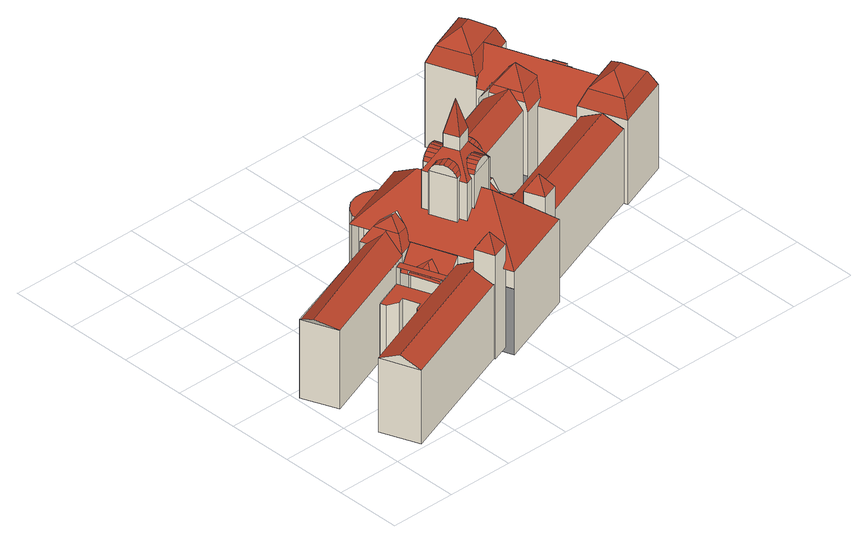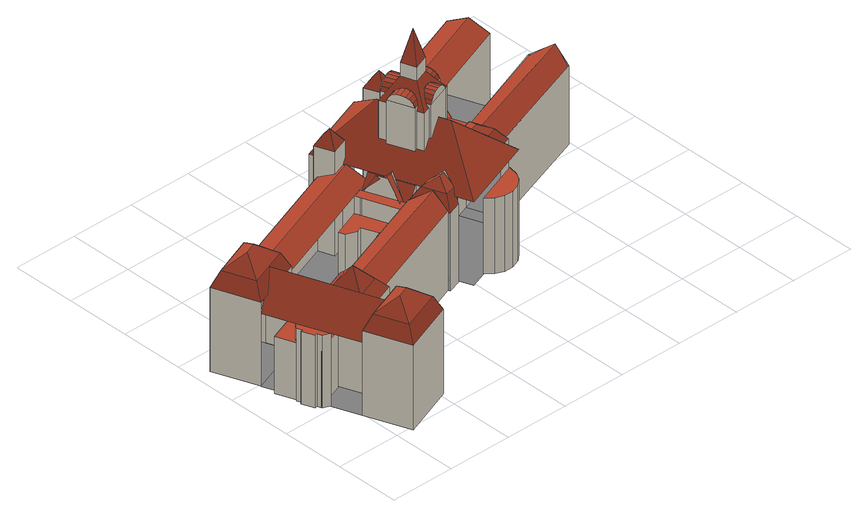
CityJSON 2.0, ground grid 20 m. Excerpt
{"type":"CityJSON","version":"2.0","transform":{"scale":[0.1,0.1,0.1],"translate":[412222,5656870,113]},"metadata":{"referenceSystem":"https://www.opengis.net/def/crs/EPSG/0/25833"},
"CityObjects":{
"building1":{"type":"Building","attributes":{"name":"Sächsische Staatskanzlei","Gemeindeschluessel":14612000,"QualitaetDacherkennung":100,"Geometrietyp2DReferenz":"3000","function":"31001_3010","roofType":"9999"},"children":["building1-1","building1-2","building1-3","building1-4","building1-5","building1-6","building1-7","building1-8","building1-9","building1-10","building1-11","building1-12","building1-13","building1-14","building1-15","building1-16","building1-17","building1-18","building1-19","building1-20","building1-21","building1-22","building1-23","building1-24","building1-25","building1-26","building1-27","building1-28","building1-29","building1-30","building1-31"]},
"building1-1":{"type":"BuildingPart","attributes":{"Dachtyp_tdc":"tdcPyramidRoof","Dachneigung":76.34,"QualitaetDacherkennung":100,"Geometrietyp2DReferenz":"3000","measuredHeight":14.22,"roofType":"4000"},"parents":["building1"],"geometry":[{"type":"Solid","lod":"2","boundaries":[[[[0,1,2,3]],[[1,4,5,2]],[[4,6,7,5]],[[6,0,3,7]],[[1,0,8]],[[4,1,8]],[[6,4,8]],[[0,6,8]],[[3,2,5,7]]]],"semantics":{"surfaces":[{"type":"WallSurface"},{"type":"RoofSurface"},{"type":"GroundSurface"}],"values":[[0,0,0,0,1,1,1,1,2]]}}]},
"building1-2":{"type":"BuildingPart","attributes":{"Dachtyp_tdc":"tdcGambrelHipGambrelRoof","Dachneigung":57.97,"QualitaetDacherkennung":100,"Geometrietyp2DReferenz":"3000","measuredHeight":31.6,"roofType":"9999"},"parents":["building1"],"geometry":[{"type":"MultiSurface","lod":"2","boundaries":[[[9,10,11,12,13,14]],[[15,16,17,18,19]],[[9,16,20,21,22]],[[10,9,22,23]],[[15,10,23,24]],[[16,15,24,20]],[[23,22,21,25]],[[24,23,25]],[[20,24,25,21]],[[13,12,26,19,18]]],"semantics":{"surfaces":[{"type":"WallSurface"},{"type":"RoofSurface"},{"type":"GroundSurface"}],"values":[0,0,0,1,1,1,1,1,1,2]}}]},
"building1-3":{"type":"BuildingPart","attributes":{"Dachtyp_tdc":"tdcPolyFlatRoof","Dachneigung":0,"QualitaetDacherkennung":100,"Geometrietyp2DReferenz":"3000","measuredHeight":17.95,"roofType":"1000"},"parents":["building1"],"geometry":[{"type":"MultiSurface","lod":"2","boundaries":[[[27,28,29,30,31]],[[28,32,33,29]],[[32,34,35,33]],[[34,36,37,35]],[[36,38,39,37]],[[38,40,41,39]],[[40,42,43,41]],[[42,44,45,43]],[[44,46,47,48,45]],[[44,42,40,38,36,34,32,28,27,46]],[[48,30,29,33,35,37,39,41,43,45]]],"semantics":{"surfaces":[{"type":"WallSurface"},{"type":"RoofSurface"},{"type":"GroundSurface"}],"values":[0,0,0,0,0,0,0,0,0,1,2]}}]},
"building1-4":{"type":"BuildingPart","attributes":{"Dachtyp_tdc":"tdcLeanToRoof","Dachneigung":0,"QualitaetDacherkennung":100,"Geometrietyp2DReferenz":"3000","measuredHeight":23.21,"roofType":"2100"},"parents":["building1"],"geometry":[{"type":"MultiSurface","lod":"2","boundaries":[[[49,50,51,52,53,54]],[[55,56,57,58,59,60,61]],[[55,50,49,56]],[[59,53,52,60]]],"semantics":{"surfaces":[{"type":"WallSurface"},{"type":"RoofSurface"},{"type":"GroundSurface"}],"values":[0,0,1,2]}}]},
"building1-5":{"type":"BuildingPart","attributes":{"Dachtyp_tdc":"tdcPolyFlatRoof","Dachneigung":0,"QualitaetDacherkennung":100,"Geometrietyp2DReferenz":"3000","measuredHeight":22.7,"roofType":"1000"},"parents":["building1"],"geometry":[{"type":"MultiSurface","lod":"2","boundaries":[[[62,63,64,65]],[[63,66,67,64]],[[66,68,69,67]],[[68,70,71,69]],[[70,72,73,71]],[[72,74,75,73]],[[76,62,65,77]],[[76,74,72,70,68,66,63,62]],[[65,64,67,69,71,73,75,77]]],"semantics":{"surfaces":[{"type":"WallSurface"},{"type":"RoofSurface"},{"type":"GroundSurface"}],"values":[0,0,0,0,0,0,0,1,2]}}]},
"building1-6":{"type":"BuildingPart","attributes":{"Dachtyp_tdc":"tdcLeanToRoof","Dachneigung":0,"QualitaetDacherkennung":100,"Geometrietyp2DReferenz":"3000","measuredHeight":23.23,"roofType":"2100"},"parents":["building1"],"geometry":[{"type":"MultiSurface","lod":"2","boundaries":[[[78,79,80,81,82,47,46]],[[83,84,27,31,85,86,87]],[[83,79,78,84]],[[31,47,82,85]]],"semantics":{"surfaces":[{"type":"WallSurface"},{"type":"RoofSurface"},{"type":"GroundSurface"}],"values":[0,0,1,2]}}]},
"building1-7":{"type":"BuildingPart","attributes":{"Dachtyp_tdc":"tdcPyramidRoof","Dachneigung":59.28,"QualitaetDacherkennung":100,"Geometrietyp2DReferenz":"3000","measuredHeight":37.12,"roofType":"4000"},"parents":["building1"],"geometry":[{"type":"Solid","lod":"2","boundaries":[[[[88,89,90,91]],[[89,92,93,90]],[[92,94,95,93]],[[94,88,91,95]],[[89,88,96]],[[92,89,96]],[[94,92,96]],[[88,94,96]],[[91,90,93,95]]]],"semantics":{"surfaces":[{"type":"WallSurface"},{"type":"RoofSurface"},{"type":"GroundSurface"}],"values":[[0,0,0,0,1,1,1,1,2]]}}]},
"building1-8":{"type":"BuildingPart","attributes":{"Dachtyp_tdc":"tdcGableRoof","Dachneigung":25.84,"QualitaetDacherkennung":100,"Geometrietyp2DReferenz":"3000","measuredHeight":26.11,"roofType":"3100"},"parents":["building1"],"geometry":[{"type":"MultiSurface","lod":"2","boundaries":[[[97,98,99,100]],[[101,102,103]],[[98,97,104]],[[102,55,56,105,98,104,103]],[[97,101,103,104]],[[99,106,59,60,107,108,109,100]],[[102,101,109,108]],[[101,97,100,109]]],"semantics":{"surfaces":[{"type":"WallSurface"},{"type":"RoofSurface"},{"type":"GroundSurface"}],"values":[0,0,0,1,1,2,0,0]}}]},
"building1-9":{"type":"BuildingPart","attributes":{"Dachtyp_tdc":"tdcGambrelHipRoof","Dachneigung":66.61,"QualitaetDacherkennung":100,"Geometrietyp2DReferenz":"3000","measuredHeight":35.47,"roofType":"9999"},"parents":["building1"],"geometry":[{"type":"MultiSurface","lod":"2","boundaries":[[[110,111,112,113,114]],[[111,115,116,112]],[[115,117,118,119,116]],[[110,117,120,121]],[[111,110,121,122]],[[115,111,122,123]],[[117,115,123,120]],[[121,120,124,125]],[[122,121,125]],[[123,122,125,124]],[[120,123,124]],[[119,113,112,116]]],"semantics":{"surfaces":[{"type":"WallSurface"},{"type":"RoofSurface"},{"type":"GroundSurface"}],"values":[0,0,0,1,1,1,1,1,1,1,1,2]}}]},
"building1-10":{"type":"BuildingPart","attributes":{"Dachtyp_tdc":"tdcPolyFlatRoof","Dachneigung":0,"QualitaetDacherkennung":100,"Geometrietyp2DReferenz":"3000","measuredHeight":17.85,"roofType":"1000"},"parents":["building1"],"geometry":[{"type":"MultiSurface","lod":"2","boundaries":[[[51,126,127,128,52]],[[126,129,130,127]],[[131,132,133,134]],[[132,135,136,133]],[[135,137,138,136]],[[137,139,140,138]],[[139,141,107,142,140]],[[141,139,137,135,132,131,129,126,51,61]],[[143,128,127,130,134,133,136,138,140,142]],[[129,131,134,130]]],"semantics":{"surfaces":[{"type":"WallSurface"},{"type":"RoofSurface"},{"type":"GroundSurface"}],"values":[0,0,0,0,0,0,0,1,2,0]}}]},
"building1-11":{"type":"BuildingPart","attributes":{"Dachtyp_tdc":"tdcGableAndHippedGRoof","Dachneigung":34.25,"QualitaetDacherkennung":100,"Geometrietyp2DReferenz":"3000","measuredHeight":3.97,"roofType":"9999"},"parents":["building1"],"geometry":[{"type":"MultiSurface","lod":"2","boundaries":[[[144,145,146,147]],[[148,149,150,151]],[[149,144,147,150]],[[144,149,152]],[[153,154,155]],[[145,144,152,155,154]],[[149,148,153,155,152]],[[147,146,151,150]]],"semantics":{"surfaces":[{"type":"WallSurface"},{"type":"RoofSurface"},{"type":"GroundSurface"}],"values":[0,0,0,0,1,1,1,2]}}]},
"building1-12":{"type":"BuildingPart","attributes":{"Dachtyp_tdc":"tdcBarrelRoof","Dachneigung":61.13,"QualitaetDacherkennung":100,"Geometrietyp2DReferenz":"3000","measuredHeight":13.41,"roofType":"3900"},"parents":["building1"],"geometry":[{"type":"Solid","lod":"2","boundaries":[[[[156,157,158,159]],[[157,160,161,158]],[[160,162,163,161]],[[162,156,159,163]],[[160,157,164,165,166,167,168,169,170]],[[156,162,171,172,173,174,175,176,177]],[[157,156,177,164]],[[162,160,170,171]],[[164,177,176,165]],[[171,170,169,172]],[[165,176,175,166]],[[172,169,168,173]],[[166,175,174,167]],[[173,168,167,174]],[[159,158,161,163]]]],"semantics":{"surfaces":[{"type":"WallSurface"},{"type":"RoofSurface"},{"type":"GroundSurface"}],"values":[[0,0,0,0,0,0,1,1,1,1,1,1,1,1,2]]}}]},
"building1-13":{"type":"BuildingPart","attributes":{"Dachtyp_tdc":"tdcBarrelRoof","Dachneigung":61.13,"QualitaetDacherkennung":100,"Geometrietyp2DReferenz":"3000","measuredHeight":16.46,"roofType":"3900"},"parents":["building1"],"geometry":[{"type":"Solid","lod":"2","boundaries":[[[[178,179,180,181]],[[182,183,181,180]],[[184,185,186,187]],[[188,189,185,184]],[[189,190,186,185]],[[190,191,187,186]],[[191,188,184,187]],[[190,189,192,193,178,181,183,194,195]],[[188,191,196,197,182,180,179,198,199]],[[189,188,199,192]],[[191,190,195,196]],[[192,199,198,193]],[[196,195,194,197]],[[193,198,179,178]],[[197,194,183,182]]]],"semantics":{"surfaces":[{"type":"RoofSurface"},{"type":"GroundSurface"},{"type":"WallSurface"}],"values":[[0,0,1,2,2,2,2,2,2,0,0,0,0,0,0]]}}]},
"building1-14":{"type":"BuildingPart","attributes":{"Dachtyp_tdc":"tdcGambrelHipGambrelRoof","Dachneigung":57.96,"QualitaetDacherkennung":100,"Geometrietyp2DReferenz":"3000","measuredHeight":30.64,"roofType":"9999"},"parents":["building1"],"geometry":[{"type":"MultiSurface","lod":"2","boundaries":[[[200,201,202,203,204]],[[205,206,207,208,209]],[[200,206,210,211,212]],[[201,200,212,213]],[[205,214,201,213,215]],[[206,205,215,210]],[[213,212,211,216]],[[215,213,216]],[[210,215,216,211]],[[203,202,217,209,208]]],"semantics":{"surfaces":[{"type":"WallSurface"},{"type":"RoofSurface"},{"type":"GroundSurface"}],"values":[0,0,0,1,1,1,1,1,1,2]}}]},
"building1-15":{"type":"BuildingPart","attributes":{"Dachtyp_tdc":"tdcPyramidRoof","Dachneigung":52.08,"QualitaetDacherkennung":100,"Geometrietyp2DReferenz":"3000","measuredHeight":5.44,"roofType":"4000"},"parents":["building1"],"geometry":[{"type":"MultiSurface","lod":"2","boundaries":[[[218,219,220]],[[221,218,220]],[[222,221,220]],[[219,222,220]]],"semantics":{"surfaces":[{"type":"RoofSurface"}],"values":[0,0,0,0]}}]},
"building1-16":{"type":"BuildingPart","attributes":{"Dachtyp_tdc":"tdcPolyFlatRoof","Dachneigung":0,"QualitaetDacherkennung":100,"Geometrietyp2DReferenz":"3000","measuredHeight":17.83,"roofType":"1000"},"parents":["building1"],"geometry":[{"type":"Solid","lod":"2","boundaries":[[[[223,224,225,226]],[[224,227,228,225]],[[227,229,230,228]],[[229,231,232,230]],[[231,233,234,232]],[[233,235,236,234]],[[235,237,238,236]],[[237,239,240,238]],[[239,241,242,240]],[[241,223,226,242]],[[241,239,237,235,233,231,229,227,224,223]],[[226,225,228,230,232,234,236,238,240,242]]]],"semantics":{"surfaces":[{"type":"WallSurface"},{"type":"RoofSurface"},{"type":"GroundSurface"}],"values":[[0,0,0,0,0,0,0,0,0,0,1,2]]}}]},
"building1-17":{"type":"BuildingPart","attributes":{"Dachtyp_tdc":"tdcGableRoof","Dachneigung":25.84,"QualitaetDacherkennung":100,"Geometrietyp2DReferenz":"3000","measuredHeight":26.09,"roofType":"3100"},"parents":["building1"],"geometry":[{"type":"MultiSurface","lod":"2","boundaries":[[[243,244,245,246]],[[244,247,248,245]],[[247,249,250,248]],[[244,243,251]],[[249,247,252]],[[243,253,249,252,251]],[[247,244,251,252]],[[250,254,246,245,248]]],"semantics":{"surfaces":[{"type":"WallSurface"},{"type":"RoofSurface"},{"type":"GroundSurface"}],"values":[0,0,0,0,0,1,1,2]}}]},
"building1-18":{"type":"BuildingPart","attributes":{"Dachtyp_tdc":"tdcPyramidRoof","Dachneigung":59.29,"QualitaetDacherkennung":100,"Geometrietyp2DReferenz":"3000","measuredHeight":37.19,"roofType":"4000"},"parents":["building1"],"geometry":[{"type":"Solid","lod":"2","boundaries":[[[[255,256,257,258]],[[256,259,260,257]],[[259,261,262,260]],[[261,255,258,262]],[[256,255,263]],[[259,256,263]],[[261,259,263]],[[255,261,263]],[[258,257,260,262]]]],"semantics":{"surfaces":[{"type":"WallSurface"},{"type":"RoofSurface"},{"type":"GroundSurface"}],"values":[[0,0,0,0,1,1,1,1,2]]}}]},
"building1-19":{"type":"BuildingPart","attributes":{"Dachtyp_tdc":"tdcGambrelHipRoof","Dachneigung":66.62,"QualitaetDacherkennung":100,"Geometrietyp2DReferenz":"3000","measuredHeight":35.53,"roofType":"9999"},"parents":["building1"],"geometry":[{"type":"MultiSurface","lod":"2","boundaries":[[[264,265,266,267]],[[265,268,269,270,266]],[[271,264,267,272,273]],[[265,264,274,275]],[[268,265,275,276]],[[271,268,276,277]],[[264,271,277,274]],[[275,274,278,279]],[[276,275,279]],[[277,276,279,278]],[[274,277,278]],[[267,266,270,272]]],"semantics":{"surfaces":[{"type":"WallSurface"},{"type":"RoofSurface"},{"type":"GroundSurface"}],"values":[0,0,0,1,1,1,1,1,1,1,1,2]}}]},
"building1-20":{"type":"BuildingPart","attributes":{"Dachtyp_tdc":"tdcLeanToRoof","Dachneigung":44.85,"QualitaetDacherkennung":100,"Geometrietyp2DReferenz":"3000","measuredHeight":26.02,"roofType":"2100"},"parents":["building1"],"geometry":[{"type":"MultiSurface","lod":"2","boundaries":[[[80,280,281,81]],[[280,282,243,246,283,281]],[[282,280,80,151,146,87,253]],[[86,81,281,283]]],"semantics":{"surfaces":[{"type":"WallSurface"},{"type":"RoofSurface"},{"type":"GroundSurface"}],"values":[0,0,1,2]}}]},
"building1-21":{"type":"BuildingPart","attributes":{"Dachtyp_tdc":"tdcGableAndHippedGRoof","Dachneigung":46.32,"QualitaetDacherkennung":100,"Geometrietyp2DReferenz":"3000","measuredHeight":29.18,"roofType":"9999"},"parents":["building1"],"geometry":[{"type":"MultiSurface","lod":"2","boundaries":[[[284,285,286,287]],[[288,284,287,106]],[[58,285,289,290]],[[284,288,291]],[[290,289,292]],[[285,284,291,292,289]],[[288,58,290,292,291]],[[287,286,59,106]]],"semantics":{"surfaces":[{"type":"WallSurface"},{"type":"RoofSurface"},{"type":"GroundSurface"}],"values":[0,0,0,0,1,1,1,2]}}]},
"building1-22":{"type":"BuildingPart","attributes":{"Dachtyp_tdc":"tdcGableRoof","Dachneigung":30.42,"QualitaetDacherkennung":100,"Geometrietyp2DReferenz":"3000","measuredHeight":28.22,"roofType":"3100"},"parents":["building1"],"geometry":[{"type":"MultiSurface","lod":"2","boundaries":[[[293,294,205,209,295,296]],[[297,298,299,300,217,214]],[[297,294,301]],[[294,293,302,301]],[[298,297,301,302]],[[296,295,300,299]]],"semantics":{"surfaces":[{"type":"WallSurface"},{"type":"RoofSurface"},{"type":"GroundSurface"}],"values":[0,0,0,1,1,2]}}]},
"building1-23":{"type":"BuildingPart","attributes":{"Dachtyp_tdc":"tdcPyramidRoof","Dachneigung":56.85,"QualitaetDacherkennung":100,"Geometrietyp2DReferenz":"3000","measuredHeight":21.73,"roofType":"4000"},"parents":["building1"],"geometry":[{"type":"Solid","lod":"2","boundaries":[[[[303,304,305,306]],[[304,307,308,305]],[[307,309,310,308]],[[309,303,306,310]],[[304,303,311]],[[307,304,311]],[[309,307,311]],[[303,309,311]],[[306,305,308,310]]]],"semantics":{"surfaces":[{"type":"WallSurface"},{"type":"RoofSurface"},{"type":"GroundSurface"}],"values":[[0,0,0,0,1,1,1,1,2]]}}]},
"building1-24":{"type":"BuildingPart","attributes":{"Dachtyp_tdc":"tdcGableRoof","Dachneigung":43.11,"QualitaetDacherkennung":100,"Geometrietyp2DReferenz":"3000","measuredHeight":31.17,"roofType":"3100"},"parents":["building1"],"geometry":[{"type":"MultiSurface","lod":"2","boundaries":[[[118,273,272,312,119]],[[269,273,313]],[[118,114,314]],[[273,118,314,313]],[[114,74,76,269,313,314]],[[312,272,270,315]]],"semantics":{"surfaces":[{"type":"WallSurface"},{"type":"RoofSurface"},{"type":"GroundSurface"}],"values":[0,0,0,1,1,2]}}]},
"building1-25":{"type":"BuildingPart","attributes":{"Dachtyp_tdc":"tdcPolyFlatRoof","Dachneigung":0,"QualitaetDacherkennung":100,"Geometrietyp2DReferenz":"3000","measuredHeight":23.74,"roofType":"1000"},"parents":["building1"],"geometry":[{"type":"MultiSurface","lod":"2","boundaries":[[[316,317,318,319]],[[317,320,321,318]],[[320,322,323,321]],[[322,324,325,323]],[[324,326,327,325]],[[326,328,329,327]],[[328,330,331,329]],[[330,328,326,324,322,320,317,316]],[[319,318,321,323,325,327,329,331]]],"semantics":{"surfaces":[{"type":"WallSurface"},{"type":"RoofSurface"},{"type":"GroundSurface"}],"values":[0,0,0,0,0,0,0,1,2]}}]},
"building1-26":{"type":"BuildingPart","attributes":{"Dachtyp_tdc":"tdcPolyFlatRoof","Dachneigung":44.83,"QualitaetDacherkennung":100,"Geometrietyp2DReferenz":"3000","measuredHeight":26,"roofType":"1000"},"parents":["building1"],"geometry":[{"type":"MultiSurface","lod":"2","boundaries":[[[332,333,334,99,98]],[[333,54,53,334]],[[57,54,333,332,105]],[[99,334,53,59]]],"semantics":{"surfaces":[{"type":"WallSurface"},{"type":"RoofSurface"},{"type":"GroundSurface"}],"values":[0,0,1,2]}}]},
"building1-27":{"type":"BuildingPart","attributes":{"Dachtyp_tdc":"tdcBarrelRoof","Dachneigung":61.11,"QualitaetDacherkennung":100,"Geometrietyp2DReferenz":"3000","measuredHeight":13.36,"roofType":"3900"},"parents":["building1"],"geometry":[{"type":"Solid","lod":"2","boundaries":[[[[335,336,337,338]],[[336,339,340,337]],[[339,341,342,340]],[[341,335,338,342]],[[339,336,343,344,345,346,347,348,349]],[[335,341,350,351,352,353,354,355,356]],[[336,335,356,343]],[[341,339,349,350]],[[343,356,355,344]],[[350,349,348,351]],[[344,355,354,345]],[[351,348,347,352]],[[345,354,353,346]],[[352,347,346,353]],[[338,337,340,342]]]],"semantics":{"surfaces":[{"type":"WallSurface"},{"type":"RoofSurface"},{"type":"GroundSurface"}],"values":[[0,0,0,0,0,0,1,1,1,1,1,1,1,1,2]]}}]},
"building1-28":{"type":"BuildingPart","attributes":{"Dachtyp_tdc":"tdcBarrelRoof","Dachneigung":61.13,"QualitaetDacherkennung":100,"Geometrietyp2DReferenz":"3000","measuredHeight":16.55,"roofType":"3900"},"parents":["building1"],"geometry":[{"type":"Solid","lod":"2","boundaries":[[[[357,358,359,360]],[[358,361,362,359]],[[361,363,364,362]],[[363,357,360,364]],[[361,358,365,366,367,368,369,370,371]],[[357,363,372,373,374,375,376,377,378]],[[358,357,378,365]],[[363,361,371,372]],[[365,378,377,366]],[[372,371,370,373]],[[366,377,376,367]],[[373,370,369,374]],[[367,376,375,368]],[[374,369,368,375]],[[360,359,362,364]]]],"semantics":{"surfaces":[{"type":"WallSurface"},{"type":"RoofSurface"},{"type":"GroundSurface"}],"values":[[0,0,0,0,0,0,1,1,1,1,1,1,1,1,2]]}}]},
"building1-29":{"type":"BuildingPart","attributes":{"Dachtyp_tdc":"tdcCutHipRoof","Dachneigung":0,"QualitaetDacherkennung":100,"Geometrietyp2DReferenz":"3000","measuredHeight":28.27,"roofType":"9999"},"parents":["building1"],"geometry":[{"type":"MultiSurface","lod":"2","boundaries":[[[379,380,381,382]],[[380,383,384,381]],[[383,385,386,384]],[[380,379,219,218]],[[383,380,218,221]],[[385,383,221,222]],[[386,382,381,384]]],"semantics":{"surfaces":[{"type":"WallSurface"},{"type":"RoofSurface"},{"type":"GroundSurface"}],"values":[0,0,0,1,1,1,2]}}]},
"building1-30":{"type":"BuildingPart","attributes":{"Dachtyp_tdc":"tdcGableRoof","Dachneigung":33.8,"QualitaetDacherkennung":100,"Geometrietyp2DReferenz":"3000","measuredHeight":29.16,"roofType":"3100"},"parents":["building1"],"geometry":[{"type":"MultiSurface","lod":"2","boundaries":[[[387,388,26,389]],[[11,390,391,12]],[[390,387,389,391]],[[11,388,392]],[[387,390,393]],[[388,387,393,392]],[[390,11,392,393]],[[389,26,12,391]]],"semantics":{"surfaces":[{"type":"WallSurface"},{"type":"RoofSurface"},{"type":"GroundSurface"}],"values":[0,0,0,0,0,1,1,2]}}]},
"building1-31":{"type":"BuildingPart","attributes":{"Dachtyp_tdc":"tdcHipRoof","Dachneigung":46.16,"QualitaetDacherkennung":100,"Geometrietyp2DReferenz":"3000","measuredHeight":39.41,"roofType":"3200"},"parents":["building1"],"geometry":[{"type":"MultiSurface","lod":"2","boundaries":[[[394,395,396,397]],[[395,394,398]],[[399,400,401]],[[394,399,401,398]],[[400,395,398,401]],[[402,204,207,397,396,14,17,403]]],"semantics":{"surfaces":[{"type":"WallSurface"},{"type":"RoofSurface"},{"type":"GroundSurface"}],"values":[0,1,1,1,1,2]}}]}
},
"vertices":[
[542,406,562],[587,423,562],[587,423,520],[542,406,520],[604,378,562],[604,378,520],[559,361,562],[559,361,520],[573,392,662],
[430,409,264],[389,394,264],[389,394,257],[389,394,11],[430,409,11],[430,409,14],[347,508,264],[388,523,264],[388,523,14],[388,523,11],[347,508,11],[412,502,302],[447,477,327],[438,433,302],[404,424,303],[379,492,303],[423,469,327],[352,495,11],
[401,255,193],[313,221,193],[313,221,13],[401,255,13],[401,255,14],[307,236,193],[307,236,13],[320,267,193],[320,267,13],[340,275,193],[340,275,13],[322,324,193],[322,324,13],[305,317,193],[305,317,13],[273,330,193],[273,330,13],[266,347,193],[266,347,13],[355,381,193],[355,381,14],[355,381,13],
[710,520,247],[741,531,247],[741,531,193],[741,531,15],[710,520,15],[710,520,230],[788,403,247],[759,392,247],[759,392,228],[759,392,224],[759,392,15],[788,403,15],[788,403,193],
[1261,785,241],[1266,770,241],[1266,770,14],[1261,785,14],[1274,773,241],[1274,773,14],[1289,735,241],[1289,735,14],[1281,732,241],[1281,732,14],[1287,717,241],[1287,717,14],[1275,699,241],[1275,699,14],[1239,794,241],[1239,794,14],
[355,381,247],[375,388,247],[375,388,216],[375,388,15],[375,388,14],[421,262,247],[401,255,247],[421,262,14],[421,262,15],[421,262,216],
[514,226,340],[536,167,340],[536,167,16],[514,226,16],[483,148,340],[483,148,16],[462,207,340],[462,207,16],[499,187,387],
[758,261,247],[715,376,247],[715,376,15],[758,261,15],[1191,422,247],[1149,537,247],[1170,479,277],[736,318,277],[741,386,247],[749,389,15],[875,435,15],[1149,537,15],[1191,422,15],
[1309,608,277],[1360,472,277],[1360,472,14],[1309,608,14],[1309,608,241],[1196,411,277],[1196,411,14],[1145,547,277],[1145,547,241],[1145,547,14],[1171,534,325],[1298,582,325],[1334,485,325],[1207,437,325],[1235,503,368],[1270,516,368],
[829,563,193],[829,563,14],[741,531,14],[835,549,193],[835,549,14],[822,518,193],[801,509,193],[801,509,14],[822,518,14],[820,460,193],[820,460,14],[837,467,193],[837,467,14],[868,454,193],[868,454,14],[875,435,193],[875,435,14],[788,403,14],
[421,282,224],[414,279,224],[414,279,216],[421,282,216],[383,367,224],[390,369,224],[390,369,216],[383,367,216],[436,335,256],[392,340,226],[405,305,226],[416,329,256],
[626,370,470],[638,339,470],[638,339,364],[626,370,364],[561,310,470],[561,310,364],[549,341,470],[549,341,364],[632,337,481],[623,333,491],[611,329,496],[599,324,498],[587,320,496],[576,316,491],[567,312,481],[555,343,481],[564,347,491],[575,351,496],[587,356,498],[600,360,496],[611,364,491],[620,368,481],
[635,430,496],[604,418,496],[608,406,498],[640,417,498],[613,393,496],[644,405,496],[594,444,334],[625,456,334],[654,379,334],[623,367,334],[594,444,470],[625,456,470],[654,379,470],[623,367,470],[627,450,481],[631,441,491],[648,394,491],[652,385,481],[621,373,481],[617,382,491],[600,429,491],[596,438,481],
[627,618,253],[668,633,253],[668,633,10],[627,618,10],[627,618,14],[709,519,253],[668,504,253],[668,504,14],[668,504,10],[709,519,10],[644,525,291],[610,550,316],[619,594,291],[653,603,291],[670,626,253],[678,534,291],[634,558,316],[670,626,10],
[1120,777,291],[1040,747,291],[1095,722,346],[1150,697,291],[1070,668,291],
[1261,782,193],[1307,655,193],[1307,655,15],[1261,782,15],[1218,622,193],[1218,622,15],[1212,636,193],[1212,636,15],[1225,668,193],[1225,668,15],[1246,676,193],[1246,676,15],[1227,725,193],[1227,725,15],[1210,718,193],[1210,718,15],[1179,731,193],[1179,731,15],[1172,748,193],[1172,748,15],
[475,282,247],[519,167,247],[519,167,16],[475,282,16],[90,6,247],[90,6,16],[47,121,247],[47,121,16],[497,225,277],[68,64,277],[449,272,247],[421,262,16],
[781,323,340],[802,265,340],[802,265,15],[781,323,15],[750,246,340],[750,246,15],[728,304,340],[728,304,15],[765,285,387],
[993,951,277],[1157,1013,277],[1157,1013,13],[993,951,13],[1208,877,277],[1208,877,241],[1208,877,13],[1044,816,277],[1044,816,13],[1044,816,241],[1019,939,325],[1146,987,325],[1182,890,325],[1055,842,325],[1083,908,368],[1118,921,368],
[430,409,274],[430,409,15],[475,282,275],[475,282,15],
[709,501,238],[716,505,224],[716,505,15],[709,501,15],[749,389,238],[731,466,307],[743,435,307],[682,432,287],[719,445,287],
[1049,646,257],[709,519,257],[709,519,9],[1049,646,9],[670,626,257],[1009,753,257],[1009,753,9],[670,626,9],[667,566,291],[1056,706,291],
[489,430,457],[611,476,457],[611,476,340],[489,430,340],[657,354,457],[657,354,340],[535,308,457],[535,308,340],[573,392,557],
[1145,547,13],[1118,866,325],[1231,557,325],[1309,608,13],
[419,589,252],[424,619,252],[424,619,15],[419,589,15],[437,643,252],[437,643,15],[458,660,252],[458,660,15],[484,670,252],[484,670,15],[512,670,252],[512,670,15],[538,660,252],[538,660,15],[561,641,252],[561,641,15],
[715,376,274],[668,504,275],[668,504,15],
[586,474,470],[597,443,470],[597,443,365],[586,474,365],[520,414,470],[520,414,365],[509,445,470],[509,445,365],[591,441,481],[582,437,491],[571,433,496],[559,429,498],[547,424,496],[536,420,491],[527,416,481],[515,448,481],[524,451,491],[535,455,496],[547,460,498],[560,464,496],[571,469,491],[580,472,481],
[491,405,470],[522,416,470],[522,416,333],[491,405,333],[551,339,470],[551,339,333],[520,328,470],[520,328,333],[525,410,481],[528,401,491],[532,390,496],[537,378,498],[541,365,496],[546,354,491],[549,345,481],[518,334,481],[514,343,491],[510,354,496],[506,366,498],[501,378,496],[497,390,491],[493,399,481],
[1005,763,257],[1136,812,257],[1136,812,9],[1005,763,9],[1185,681,257],[1185,681,9],[1054,632,257],[1054,632,9],
[8,373,257],[352,495,257],[8,373,11],[49,266,257],[49,266,11],[392,457,303],[1,313,291],
[773,218,275],[532,130,275],[532,130,14],[773,218,14],[609,295,408],[611,660,275],[370,571,275],[535,495,408],[611,660,14],[370,571,14]
]}
